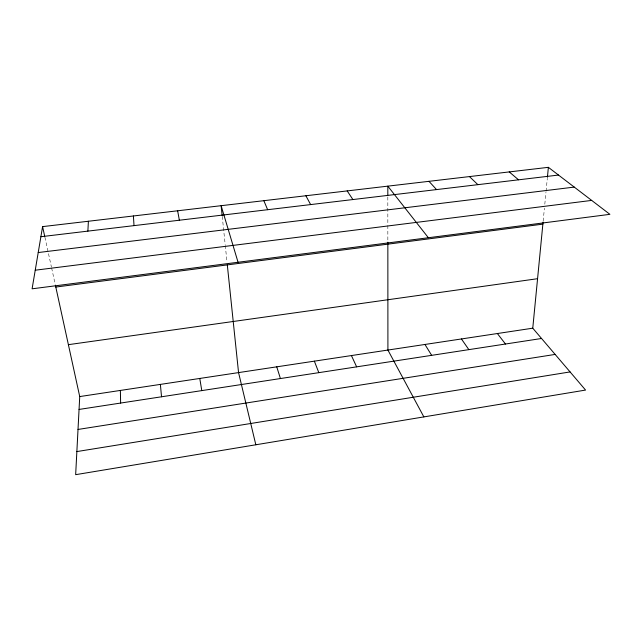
<?xml version="1.0" encoding="UTF-8"?>
<svg xmlns="http://www.w3.org/2000/svg" width="642" height="642" viewBox="0 0 642 642"><rect width="100%" height="100%" fill="white"/><g stroke="black" fill="none" stroke-linecap="round" stroke-linejoin="round"><path stroke-width="0.48" stroke-dasharray="3.21 2.41" d="M543.156 221.145L544.416 208.193M544.801 204.204L545.965 192.247M546.061 191.252L547.321 178.291M44.9 237.211L51.408 266.976M51.617 267.931L55.164 284.181M222.236 216.394L225.182 244.562M225.286 245.533L227.003 261.992M387.824 196.982L387.84 224.515M387.84 225.502L387.848 241.215"/><path stroke-width="0.96" d="M55.381 285.136L79.728 396.571L75.66 474.671L585.568 390.071L532.764 328.19L543.06 222.14M87.874 231.12L88.395 221.249M547.417 177.296L548.38 167.329L42.589 226.618L32.1 288.812L609.9 214.332L548.38 167.329M76.863 451.575L570.08 371.919M78.019 429.45L555.145 354.416M79.062 409.435L541.551 338.486M79.728 396.571L532.764 328.19M68.389 344.666L537.571 278.7M55.798 287.046L542.867 224.138M35.238 270.202L591.683 200.408M38.215 252.547L574.253 187.095M40.887 236.721L558.5 175.057M509.242 171.912L518.535 179.816M469.446 176.582L477.889 184.663M428.976 181.325L436.536 189.583M428.366 237.733L387.816 186.148L387.816 195.007M497.365 333.535L505.479 344.016M461.438 338.96L468.853 349.633M347.186 190.915L352.907 199.55M424.956 344.465L431.657 355.339M305.873 195.754L310.64 204.581M423.864 416.899L387.912 350.059L387.848 242.195M351.415 355.564L356.639 366.847M263.854 200.681L267.642 209.709M314.363 361.157L318.825 372.649M276.75 366.831L280.418 378.547M238.054 262.265L221.121 205.689L222.132 215.423M255.829 444.778L238.559 372.601L227.308 264.897M42.589 226.618L44.691 236.248M177.641 210.785L179.351 220.222M199.774 378.451L201.789 390.609M160.38 384.397L161.527 396.78M133.408 215.969L134.018 225.623M120.375 390.44L120.624 403.056"/></g></svg>
